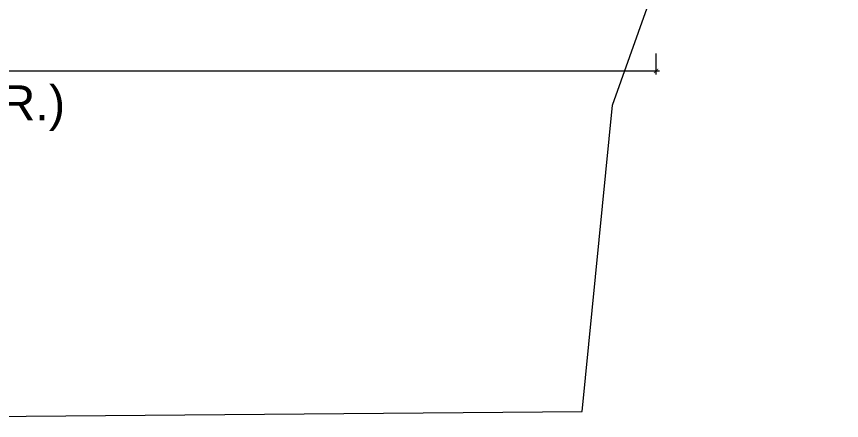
# Model space of a CAD drawing. Header units: metres. Extents: x 60101 to 1133747, y -540 to 107947.
# Drawn here: x 634531 to 646342, y 79694 to 85473 of the extents above; entities that cross this region are included whole.
import ezdxf

# ---------------------------------------------------------------- set-up
doc = ezdxf.new("R2010")
doc.units = ezdxf.units.M
doc.header["$LTSCALE"] = 5
doc.header["$PDMODE"] = 3
doc.header["$PDSIZE"] = 20
doc.layers.add('A-DIM', color=2, linetype='Continuous')
doc.layers.add('A-TEXT', color=3, linetype='Continuous')
doc.layers.add('A-FURN', color=251, linetype='Continuous', lineweight=5)
doc.styles.add('CEN GOTHIC', font='GOTHIC.TTF', dxfattribs={"width": 0.7})
doc.styles.add('century', font='GOTHIC.TTF', dxfattribs={"width": 0.8})
doc.styles.add('Century Gothic_B', font='GOTHICB.TTF', dxfattribs={"height": 199.9999999999998})
doc.dimstyles.new('1-50', dxfattribs={"dimscale": 50, "dimtxt": 5, "dimasz": 1.25, "dimexe": 1, "dimexo": 1, "dimgap": 0, "dimtad": 0, "dimdec": 0, "dimrnd": 5, "dimzin": 12, "dimdsep": 46, "dimtxsty": 'CEN GOTHIC', "dimblk": 'ARCHTICK', "dimcen": 1, "dimdle": 1, "dimclrd": 6, "dimclre": 6, "dimclrt": 256, "dimadec": 0, "dimazin": 3, "dimtfac": 1, "dimtdec": 0, "dimtmove": 1, "dimatfit": 2, "dimfxl": 5, "dimfxlon": 1, "dimtvp": 0.75, "dimtolj": 1, "dimtzin": 12, "dimlwd": 18, "dimlwe": 18, "dimarcsym": 0})

# ---------------------------------------------------------------- blocks, each defined once
blk = doc.blocks.new('_ArchTick')
at = {"color": 0, "linetype": 'ByBlock', "const_width": 0.15}
blk.add_lwpolyline([(-0.5, -0.5), (0.5, 0.5)], dxfattribs=at)
blk = doc.blocks.new('*D426')
at = {"layer": 'A-DIM', "color": 6, "lineweight": 18, "transparency": 16777216}
for p, q in [((619853.6673126072, 84944.90546828508), (619853.6673126072, 84644.90546828508)), ((643686.0617766529, 84944.90546828508), (643686.0617766529, 84644.90546828508))]:
    blk.add_line(p, q, dxfattribs=at)
at = {"layer": 'A-DIM', "lineweight": 18, "transparency": 16777216}
blk.add_line((619803.6673126072, 84694.90546828508), (643736.0617766529, 84694.90546828508), dxfattribs=at)
at = {"layer": 'Defpoints', "color": 0, "transparency": 16777216}
for p in [(619853.6673126072, 85284.25910073519), (643686.0617766529, 85284.25910073519), (643686.0617766529, 84694.90546828508)]:
    blk.add_point(p, dxfattribs=at)
at = {"layer": 'A-DIM', "lineweight": 18, "transparency": 16777216, "xscale": 62.5, "yscale": 62.5, "zscale": 62.5, "rotation": 180}
blk.add_blockref('_ArchTick', (619853.6673126072, 84694.90546828508), dxfattribs=at)
at = {"layer": 'A-DIM', "lineweight": 18, "transparency": 16777216, "xscale": 62.5, "yscale": 62.5, "zscale": 62.5}
blk.add_blockref('_ArchTick', (643686.0617766529, 84694.90546828508), dxfattribs=at)
at = {"layer": 'A-DIM', "transparency": 16777216, "insert": (631769.86454463, 85088.77018616408), "char_height": 500, "attachment_point": 5, "style": 'century'}
blk.add_mtext('\\A1;23830', dxfattribs=at)

msp = doc.modelspace()

# ---------------------------------------------------------------- linework, layer by layer
at = {"layer": 'A-FURN', "linetype": 'Continuous', "ltscale": 50}
for points, elevation in [([(642628.3000314981, 79821.2610579133), (643063.8787931651, 84203.02978116274), (646342.1800656468, 93406.55469113588)], -2177.999999999983), ([(617187.3297006935, 79693.70921117067), (627839.0885062367, 79696.18723613024), (642628.3000314981, 79821.2610579133)], -2696.999999999989)]:
    msp.add_lwpolyline(points, dxfattribs=dict(at, elevation=elevation))

# ---------------------------------------------------------------- texts
at = {"layer": 'A-TEXT', "insert": (628464.932784304, 84487.9441819787), "char_height": 500, "width": 8181.423631160986, "attachment_point": 1, "style": 'Century Gothic_B'}
msp.add_mtext('\\pi1485.8346;{\\fArial|b0|i0|c0|p34;(GROUND FLR.)}', dxfattribs=at)

# ---------------------------------------------------------------- dimensions: what is measured, and where the dimension line sits
at = {"layer": 'A-DIM', "color": 1}
dim = msp.add_aligned_dim(p1=(619853.6673126072, 85284.25910073519), p2=(643686.0617766529, 85284.25910073519), distance=-589.3536324501038, dimstyle='1-50', override={"dimtxt": 10, "dimtxsty": 'century', "dimblk": 'ArchTick', "dimclrd": 256, "dimclre": 6}, dxfattribs=at)
dim.commit()
dim.dimension.update_dxf_attribs({"geometry": '*D426', "text_midpoint": (631769.86454463, 85088.77018616408)})

doc.saveas('drawing.dxf')
